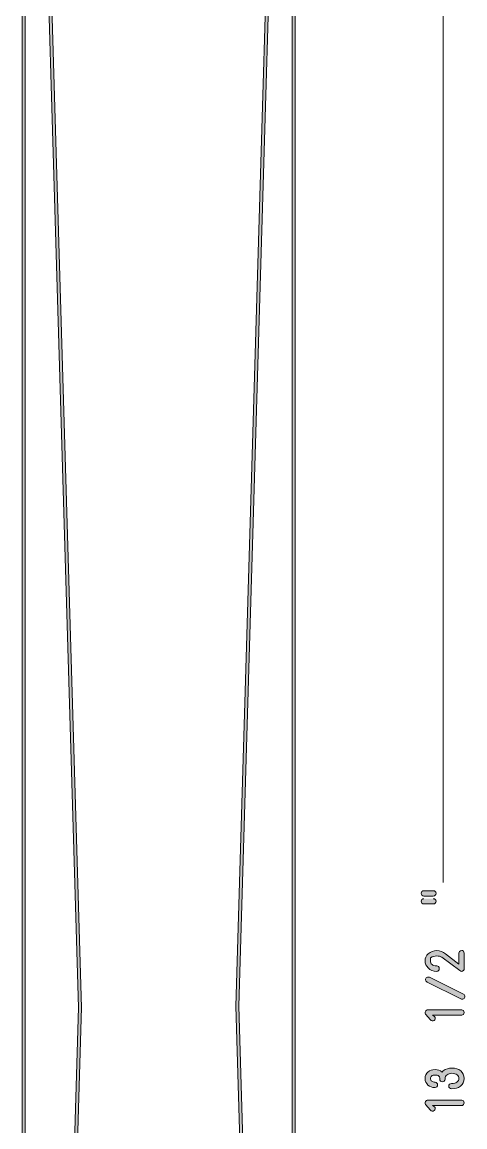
# Model space of a CAD drawing. Header units: inches. Extents: x -1525 to 612, y 0 to 1008.
# Drawn here: x -475.5 to -368.7, y 474.9 to 741.4 of the extents above; entities that cross this region are included whole.
import ezdxf

# ---------------------------------------------------------------- set-up
doc = ezdxf.new("R2010")
doc.units = ezdxf.units.IN
doc.header["$MEASUREMENT"] = 0
doc.layers.add('Layer 1', color=7, linetype='Continuous', lineweight=0)

# ---------------------------------------------------------------- blocks, each defined once
blk = doc.blocks.new('Block_2')
at = {"layer": 'Layer 1', "true_color": 0x000000, "transparency": 33554687}
h = blk.add_hatch(color=18, dxfattribs=at)
h.dxf.hatch_style = 2
h.paths.add_polyline_path([(-475.52, 45.12), (-474.8, 45.06), (-461.18, 503.7), (-474.8, 962.4), (-475.52, 962.34), (-461.9, 503.7), (-475.52, 45.12)])
h = blk.add_hatch(color=18, dxfattribs=at)
h.dxf.hatch_style = 2
h.paths.add_polyline_path([(-475.52, 45.06), (-474.8, 45.06), (-474.8, 962.34), (-475.52, 962.34)])
h = blk.add_hatch(color=18, dxfattribs=at)
h.dxf.hatch_style = 2
h.paths.add_polyline_path([(-409.64, 962.64), (-410.36, 962.7), (-423.92, 504), (-410.36, 45.36), (-409.64, 45.36), (-423.2, 504), (-409.64, 962.64)])
h = blk.add_hatch(color=18, dxfattribs=at)
h.dxf.hatch_style = 2
h.paths.add_polyline_path([(-410.36, 45.36), (-409.64, 45.36), (-409.64, 962.64), (-410.36, 962.64)])
h = blk.add_hatch(color=18, dxfattribs=at)
h.dxf.hatch_style = 2
edge = h.paths.add_edge_path()
edge.add_spline(control_points=[(-378.14, 480.3), (-378.26, 480.42), (-378.26, 480.54), (-378.26, 480.66), (-378.26, 480.78), (-378.26, 480.84), (-378.2, 480.96), (-378.08, 481.2), (-377.9, 481.32), (-377.6, 481.32), (-377.6, 481.32), (-369.44, 481.32), (-369.44, 481.32), (-369.26, 481.32), (-369.14, 481.26), (-369.02, 481.14), (-368.9, 481.02), (-368.84, 480.84), (-368.84, 480.66), (-368.84, 480.48), (-368.9, 480.36), (-369.02, 480.24), (-369.14, 480.06), (-369.26, 480), (-369.44, 480), (-369.44, 480), (-376.46, 480), (-376.46, 480), (-376.46, 480), (-375.98, 479.7), (-375.98, 479.7), (-375.86, 479.58), (-375.86, 479.46), (-375.86, 479.34), (-375.86, 479.28), (-375.86, 479.22), (-375.86, 479.16), (-375.86, 479.04), (-375.98, 478.86), (-376.1, 478.8), (-376.22, 478.68), (-376.34, 478.68), (-376.52, 478.68), (-376.52, 478.68), (-376.58, 478.68), (-376.58, 478.68), (-376.76, 478.68), (-376.88, 478.8), (-377, 478.92), (-377, 478.92), (-378.14, 480.3), (-378.14, 480.3)], knot_values=[0, 0, 0, 0, 1, 1, 1, 2, 2, 2, 3, 3, 3, 4, 4, 4, 5, 5, 5, 6, 6, 6, 7, 7, 7, 8, 8, 8, 9, 9, 9, 10, 10, 10, 11, 11, 11, 12, 12, 12, 13, 13, 13, 14, 14, 14, 15, 15, 15, 16, 16, 16, 17, 17, 17, 17], degree=3, periodic=0)
edge = h.paths.add_edge_path()
edge.add_spline(control_points=[(-374.12, 488.04), (-374.12, 488.16), (-374, 488.28), (-373.88, 488.4), (-373.28, 488.82), (-372.56, 489.06), (-371.78, 489.06), (-370.94, 489.06), (-370.22, 488.82), (-369.68, 488.4), (-369.14, 487.92), (-368.84, 487.32), (-368.84, 486.54), (-368.84, 485.76), (-369.14, 485.16), (-369.74, 484.68), (-370.28, 484.26), (-371, 484.08), (-371.9, 484.08), (-372.08, 484.08), (-372.2, 484.14), (-372.38, 484.26), (-372.5, 484.38), (-372.56, 484.5), (-372.56, 484.68), (-372.56, 484.86), (-372.5, 485.04), (-372.38, 485.16), (-372.2, 485.28), (-372.08, 485.34), (-371.9, 485.34), (-371.3, 485.34), (-370.88, 485.46), (-370.58, 485.7), (-370.28, 485.94), (-370.1, 486.24), (-370.1, 486.54), (-370.1, 486.9), (-370.28, 487.2), (-370.52, 487.44), (-370.82, 487.68), (-371.24, 487.8), (-371.78, 487.8), (-372.26, 487.8), (-372.68, 487.68), (-372.98, 487.44), (-373.28, 487.2), (-373.46, 486.9), (-373.46, 486.54), (-373.46, 486.54), (-373.46, 486.36), (-373.46, 486.36), (-373.46, 486.18), (-373.52, 486.06), (-373.64, 485.94), (-373.76, 485.82), (-373.94, 485.76), (-374.06, 485.76), (-374.24, 485.76), (-374.42, 485.82), (-374.54, 485.94), (-374.66, 486.06), (-374.72, 486.18), (-374.72, 486.36), (-374.72, 486.36), (-374.72, 486.66), (-374.72, 486.66), (-374.72, 486.84), (-374.84, 487.02), (-374.96, 487.14), (-375.2, 487.32), (-375.5, 487.38), (-375.86, 487.38), (-376.22, 487.38), (-376.52, 487.32), (-376.7, 487.14), (-376.88, 487.02), (-377, 486.78), (-377, 486.54), (-377, 486.3), (-376.88, 486.06), (-376.64, 485.88), (-376.52, 485.76), (-376.22, 485.64), (-375.86, 485.64), (-375.68, 485.64), (-375.56, 485.58), (-375.44, 485.46), (-375.32, 485.34), (-375.26, 485.22), (-375.26, 485.04), (-375.26, 484.86), (-375.32, 484.68), (-375.44, 484.56), (-375.56, 484.44), (-375.68, 484.38), (-375.86, 484.38), (-376.58, 484.38), (-377.12, 484.56), (-377.6, 484.98), (-378.02, 485.4), (-378.26, 485.94), (-378.26, 486.54), (-378.26, 487.2), (-378.02, 487.74), (-377.6, 488.1), (-377.12, 488.52), (-376.58, 488.7), (-375.86, 488.7), (-375.2, 488.7), (-374.6, 488.52), (-374.18, 488.1), (-374.12, 488.1), (-374.06, 488.04), (-374.12, 488.04)], knot_values=[0, 0, 0, 0, 1, 1, 1, 2, 2, 2, 3, 3, 3, 4, 4, 4, 5, 5, 5, 6, 6, 6, 7, 7, 7, 8, 8, 8, 9, 9, 9, 10, 10, 10, 11, 11, 11, 12, 12, 12, 13, 13, 13, 14, 14, 14, 15, 15, 15, 16, 16, 16, 17, 17, 17, 18, 18, 18, 19, 19, 19, 20, 20, 20, 21, 21, 21, 22, 22, 22, 23, 23, 23, 24, 24, 24, 25, 25, 25, 26, 26, 26, 27, 27, 27, 28, 28, 28, 29, 29, 29, 30, 30, 30, 31, 31, 31, 32, 32, 32, 33, 33, 33, 34, 34, 34, 35, 35, 35, 36, 36, 36, 37, 37, 37, 38, 38, 38, 38], degree=3, periodic=0)
edge = h.paths.add_edge_path()
edge.add_spline(control_points=[(-378.14, 502.08), (-378.26, 502.2), (-378.26, 502.32), (-378.26, 502.44), (-378.26, 502.56), (-378.26, 502.62), (-378.2, 502.74), (-378.08, 502.98), (-377.9, 503.1), (-377.6, 503.1), (-377.6, 503.1), (-369.44, 503.1), (-369.44, 503.1), (-369.26, 503.1), (-369.14, 503.04), (-369.02, 502.92), (-368.9, 502.8), (-368.84, 502.62), (-368.84, 502.44), (-368.84, 502.26), (-368.9, 502.14), (-369.02, 502.02), (-369.14, 501.9), (-369.26, 501.84), (-369.44, 501.84), (-369.44, 501.84), (-376.46, 501.84), (-376.46, 501.84), (-376.46, 501.84), (-375.98, 501.48), (-375.98, 501.48), (-375.86, 501.36), (-375.86, 501.24), (-375.86, 501.12), (-375.86, 501.06), (-375.86, 501), (-375.86, 500.94), (-375.86, 500.82), (-375.98, 500.64), (-376.1, 500.58), (-376.22, 500.52), (-376.34, 500.46), (-376.52, 500.46), (-376.52, 500.46), (-376.58, 500.46), (-376.58, 500.46), (-376.76, 500.46), (-376.88, 500.58), (-377, 500.7), (-377, 500.7), (-378.14, 502.08), (-378.14, 502.08)], knot_values=[0, 0, 0, 0, 1, 1, 1, 2, 2, 2, 3, 3, 3, 4, 4, 4, 5, 5, 5, 6, 6, 6, 7, 7, 7, 8, 8, 8, 9, 9, 9, 10, 10, 10, 11, 11, 11, 12, 12, 12, 13, 13, 13, 14, 14, 14, 15, 15, 15, 16, 16, 16, 17, 17, 17, 17], degree=3, periodic=0)
edge = h.paths.add_edge_path()
edge.add_spline(control_points=[(-377.78, 509.82), (-378.02, 509.94), (-378.14, 510.12), (-378.14, 510.36), (-378.14, 510.48), (-378.14, 510.6), (-378.08, 510.66), (-377.96, 510.9), (-377.78, 511.02), (-377.48, 511.02), (-377.42, 511.02), (-377.3, 511.02), (-377.24, 510.96), (-377.24, 510.96), (-369.02, 506.88), (-369.02, 506.88), (-368.78, 506.76), (-368.66, 506.58), (-368.66, 506.28), (-368.66, 506.22), (-368.72, 506.1), (-368.72, 506.04), (-368.84, 505.8), (-369.08, 505.68), (-369.32, 505.68), (-369.44, 505.68), (-369.5, 505.68), (-369.62, 505.74), (-369.62, 505.74), (-377.78, 509.82), (-377.78, 509.82)], knot_values=[0, 0, 0, 0, 1, 1, 1, 2, 2, 2, 3, 3, 3, 4, 4, 4, 5, 5, 5, 6, 6, 6, 7, 7, 7, 8, 8, 8, 9, 9, 9, 10, 10, 10, 10], degree=3, periodic=0)
edge = h.paths.add_edge_path()
edge.add_spline(control_points=[(-370.1, 514.14), (-370.1, 514.14), (-370.1, 516.78), (-370.1, 516.78), (-370.1, 516.96), (-370.04, 517.14), (-369.98, 517.2), (-369.8, 517.38), (-369.62, 517.44), (-369.44, 517.44), (-369.26, 517.44), (-369.14, 517.38), (-369.02, 517.26), (-368.9, 517.14), (-368.84, 516.96), (-368.84, 516.78), (-368.84, 516.78), (-368.84, 513.06), (-368.84, 513.06), (-368.84, 512.94), (-368.84, 512.82), (-368.96, 512.64), (-369.08, 512.52), (-369.2, 512.46), (-369.38, 512.4), (-369.38, 512.4), (-369.44, 512.4), (-369.44, 512.4), (-369.62, 512.4), (-369.74, 512.46), (-369.86, 512.58), (-369.86, 512.58), (-374.24, 515.82), (-374.24, 515.82), (-374.54, 516), (-374.96, 516.12), (-375.44, 516.12), (-375.92, 516.12), (-376.4, 516), (-376.94, 515.64), (-376.94, 515.46), (-377, 515.22), (-377, 514.92), (-377, 514.62), (-376.88, 514.32), (-376.58, 514.02), (-376.34, 513.78), (-375.98, 513.72), (-375.44, 513.72), (-375.26, 513.72), (-375.14, 513.66), (-375.02, 513.54), (-374.9, 513.42), (-374.84, 513.24), (-374.84, 513.06), (-374.84, 512.88), (-374.9, 512.7), (-375.02, 512.58), (-375.14, 512.46), (-375.26, 512.4), (-375.44, 512.4), (-376.34, 512.4), (-377, 512.7), (-377.54, 513.24), (-378.02, 513.72), (-378.26, 514.26), (-378.26, 514.92), (-378.26, 515.58), (-378.02, 516.18), (-377.54, 516.66), (-376.94, 517.14), (-376.28, 517.44), (-375.44, 517.44), (-374.66, 517.44), (-374, 517.14), (-373.34, 516.66), (-373.34, 516.66), (-370.1, 514.14), (-370.1, 514.14)], knot_values=[0, 0, 0, 0, 1, 1, 1, 2, 2, 2, 3, 3, 3, 4, 4, 4, 5, 5, 5, 6, 6, 6, 7, 7, 7, 8, 8, 8, 9, 9, 9, 10, 10, 10, 11, 11, 11, 12, 12, 12, 13, 13, 13, 14, 14, 14, 15, 15, 15, 16, 16, 16, 17, 17, 17, 18, 18, 18, 19, 19, 19, 20, 20, 20, 21, 21, 21, 22, 22, 22, 23, 23, 23, 24, 24, 24, 25, 25, 25, 26, 26, 26, 26], degree=3, periodic=0)
edge = h.paths.add_edge_path()
edge.add_spline(control_points=[(-376.28, 531.84), (-376.1, 531.84), (-375.92, 531.78), (-375.8, 531.66), (-375.68, 531.54), (-375.62, 531.42), (-375.62, 531.24), (-375.62, 531.06), (-375.68, 530.88), (-375.8, 530.76), (-375.92, 530.64), (-376.1, 530.58), (-376.28, 530.58), (-376.28, 530.58), (-378.56, 530.58), (-378.56, 530.58), (-378.74, 530.58), (-378.92, 530.64), (-379.04, 530.76), (-379.16, 530.88), (-379.22, 531.06), (-379.22, 531.24), (-379.22, 531.42), (-379.16, 531.54), (-379.04, 531.66), (-378.92, 531.78), (-378.74, 531.84), (-378.56, 531.84), (-378.56, 531.84), (-376.28, 531.84), (-376.28, 531.84)], knot_values=[0, 0, 0, 0, 1, 1, 1, 2, 2, 2, 3, 3, 3, 4, 4, 4, 5, 5, 5, 6, 6, 6, 7, 7, 7, 8, 8, 8, 9, 9, 9, 10, 10, 10, 10], degree=3, periodic=0)
edge = h.paths.add_edge_path()
edge.add_spline(control_points=[(-376.28, 529.92), (-376.1, 529.92), (-375.92, 529.86), (-375.8, 529.74), (-375.68, 529.62), (-375.62, 529.5), (-375.62, 529.32), (-375.62, 529.14), (-375.68, 528.96), (-375.8, 528.84), (-375.92, 528.72), (-376.1, 528.66), (-376.28, 528.66), (-376.28, 528.66), (-378.56, 528.66), (-378.56, 528.66), (-378.74, 528.66), (-378.92, 528.72), (-379.04, 528.84), (-379.16, 528.96), (-379.22, 529.14), (-379.22, 529.32), (-379.22, 529.5), (-379.16, 529.62), (-379.04, 529.74), (-378.92, 529.86), (-378.74, 529.92), (-378.56, 529.92)], knot_values=[0, 0, 0, 0, 1, 1, 1, 2, 2, 2, 3, 3, 3, 4, 4, 4, 5, 5, 5, 6, 6, 6, 7, 7, 7, 8, 8, 8, 9, 9, 9, 9], degree=3, periodic=0)
edge.add_line((-378.56, 529.92), (-376.28, 529.92))
at = {"layer": 'Layer 1', "color": 18, "lineweight": 9, "true_color": 0x000000}
blk.add_line((-373.88, 980.82), (-373.88, 533.82), dxfattribs=at)
at = {"layer": 'Layer 1'}
for points in [[(-475.52, 45.12), (-474.8, 45.06), (-461.18, 503.7), (-474.8, 962.4), (-475.52, 962.34), (-461.9, 503.7), (-475.52, 45.12)], [(-409.64, 962.64), (-410.36, 962.7), (-423.92, 504), (-410.36, 45.36), (-409.64, 45.36), (-423.2, 504), (-409.64, 962.64)]]:
    blk.add_lwpolyline(points, dxfattribs=at)
at = {"layer": 'Layer 1', "color": 18, "lineweight": 9, "true_color": 0x000000}
for points in [[(-475.52, 45.12), (-474.8, 45.06), (-461.18, 503.7), (-474.8, 962.4), (-475.52, 962.34), (-461.9, 503.7), (-475.52, 45.12)], [(-409.64, 962.64), (-410.36, 962.7), (-423.92, 504), (-410.36, 45.36), (-409.64, 45.36), (-423.2, 504), (-409.64, 962.64)]]:
    blk.add_lwpolyline(points, dxfattribs=at)
at = {"layer": 'Layer 1'}
for points in [[(-475.52, 45.06), (-474.8, 45.06), (-474.8, 962.34), (-475.52, 962.34)], [(-410.36, 45.36), (-409.64, 45.36), (-409.64, 962.64), (-410.36, 962.64)]]:
    blk.add_lwpolyline(points, close=True, dxfattribs=at)
at = {"layer": 'Layer 1', "color": 18, "lineweight": 9, "true_color": 0x000000}
for points in [[(-475.52, 45.06), (-474.8, 45.06), (-474.8, 962.34), (-475.52, 962.34)], [(-409.64, 962.64), (-410.36, 962.64), (-410.36, 45.36), (-409.64, 45.36)]]:
    blk.add_lwpolyline(points, close=True, dxfattribs=at)
at = {"layer": 'Layer 1'}
for points, knots in [([(-376.28, 531.84), (-376.1, 531.84), (-375.92, 531.78), (-375.8, 531.66), (-375.68, 531.54), (-375.62, 531.42), (-375.62, 531.24), (-375.62, 531.06), (-375.68, 530.88), (-375.8, 530.76), (-375.92, 530.64), (-376.1, 530.58), (-376.28, 530.58), (-376.28, 530.58), (-378.56, 530.58), (-378.56, 530.58), (-378.74, 530.58), (-378.92, 530.64), (-379.04, 530.76), (-379.16, 530.88), (-379.22, 531.06), (-379.22, 531.24), (-379.22, 531.42), (-379.16, 531.54), (-379.04, 531.66), (-378.92, 531.78), (-378.74, 531.84), (-378.56, 531.84), (-378.56, 531.84), (-376.28, 531.84), (-376.28, 531.84)], [0, 0, 0, 0, 1, 1, 1, 2, 2, 2, 3, 3, 3, 4, 4, 4, 5, 5, 5, 6, 6, 6, 7, 7, 7, 8, 8, 8, 9, 9, 9, 10, 10, 10, 10]), ([(-376.28, 529.92), (-376.1, 529.92), (-375.92, 529.86), (-375.8, 529.74), (-375.68, 529.62), (-375.62, 529.5), (-375.62, 529.32), (-375.62, 529.14), (-375.68, 528.96), (-375.8, 528.84), (-375.92, 528.72), (-376.1, 528.66), (-376.28, 528.66), (-376.28, 528.66), (-378.56, 528.66), (-378.56, 528.66), (-378.74, 528.66), (-378.92, 528.72), (-379.04, 528.84), (-379.16, 528.96), (-379.22, 529.14), (-379.22, 529.32), (-379.22, 529.5), (-379.16, 529.62), (-379.04, 529.74), (-378.92, 529.86), (-378.74, 529.92), (-378.56, 529.92)], [0, 0, 0, 0, 1, 1, 1, 2, 2, 2, 3, 3, 3, 4, 4, 4, 5, 5, 5, 6, 6, 6, 7, 7, 7, 8, 8, 8, 9, 9, 9, 9]), ([(-370.1, 514.14), (-370.1, 514.14), (-370.1, 516.78), (-370.1, 516.78), (-370.1, 516.96), (-370.04, 517.14), (-369.98, 517.2), (-369.8, 517.38), (-369.62, 517.44), (-369.44, 517.44), (-369.26, 517.44), (-369.14, 517.38), (-369.02, 517.26), (-368.9, 517.14), (-368.84, 516.96), (-368.84, 516.78), (-368.84, 516.78), (-368.84, 513.06), (-368.84, 513.06), (-368.84, 512.94), (-368.84, 512.82), (-368.96, 512.64), (-369.08, 512.52), (-369.2, 512.46), (-369.38, 512.4), (-369.38, 512.4), (-369.44, 512.4), (-369.44, 512.4), (-369.62, 512.4), (-369.74, 512.46), (-369.86, 512.58), (-369.86, 512.58), (-374.24, 515.82), (-374.24, 515.82), (-374.54, 516), (-374.96, 516.12), (-375.44, 516.12), (-375.92, 516.12), (-376.4, 516), (-376.94, 515.64), (-376.94, 515.46), (-377, 515.22), (-377, 514.92), (-377, 514.62), (-376.88, 514.32), (-376.58, 514.02), (-376.34, 513.78), (-375.98, 513.72), (-375.44, 513.72), (-375.26, 513.72), (-375.14, 513.66), (-375.02, 513.54), (-374.9, 513.42), (-374.84, 513.24), (-374.84, 513.06), (-374.84, 512.88), (-374.9, 512.7), (-375.02, 512.58), (-375.14, 512.46), (-375.26, 512.4), (-375.44, 512.4), (-376.34, 512.4), (-377, 512.7), (-377.54, 513.24), (-378.02, 513.72), (-378.26, 514.26), (-378.26, 514.92), (-378.26, 515.58), (-378.02, 516.18), (-377.54, 516.66), (-376.94, 517.14), (-376.28, 517.44), (-375.44, 517.44), (-374.66, 517.44), (-374, 517.14), (-373.34, 516.66), (-373.34, 516.66), (-370.1, 514.14), (-370.1, 514.14)], [0, 0, 0, 0, 1, 1, 1, 2, 2, 2, 3, 3, 3, 4, 4, 4, 5, 5, 5, 6, 6, 6, 7, 7, 7, 8, 8, 8, 9, 9, 9, 10, 10, 10, 11, 11, 11, 12, 12, 12, 13, 13, 13, 14, 14, 14, 15, 15, 15, 16, 16, 16, 17, 17, 17, 18, 18, 18, 19, 19, 19, 20, 20, 20, 21, 21, 21, 22, 22, 22, 23, 23, 23, 24, 24, 24, 25, 25, 25, 26, 26, 26, 26]), ([(-377.78, 509.82), (-378.02, 509.94), (-378.14, 510.12), (-378.14, 510.36), (-378.14, 510.48), (-378.14, 510.6), (-378.08, 510.66), (-377.96, 510.9), (-377.78, 511.02), (-377.48, 511.02), (-377.42, 511.02), (-377.3, 511.02), (-377.24, 510.96), (-377.24, 510.96), (-369.02, 506.88), (-369.02, 506.88), (-368.78, 506.76), (-368.66, 506.58), (-368.66, 506.28), (-368.66, 506.22), (-368.72, 506.1), (-368.72, 506.04), (-368.84, 505.8), (-369.08, 505.68), (-369.32, 505.68), (-369.44, 505.68), (-369.5, 505.68), (-369.62, 505.74), (-369.62, 505.74), (-377.78, 509.82), (-377.78, 509.82)], [0, 0, 0, 0, 1, 1, 1, 2, 2, 2, 3, 3, 3, 4, 4, 4, 5, 5, 5, 6, 6, 6, 7, 7, 7, 8, 8, 8, 9, 9, 9, 10, 10, 10, 10]), ([(-378.14, 502.08), (-378.26, 502.2), (-378.26, 502.32), (-378.26, 502.44), (-378.26, 502.56), (-378.26, 502.62), (-378.2, 502.74), (-378.08, 502.98), (-377.9, 503.1), (-377.6, 503.1), (-377.6, 503.1), (-369.44, 503.1), (-369.44, 503.1), (-369.26, 503.1), (-369.14, 503.04), (-369.02, 502.92), (-368.9, 502.8), (-368.84, 502.62), (-368.84, 502.44), (-368.84, 502.26), (-368.9, 502.14), (-369.02, 502.02), (-369.14, 501.9), (-369.26, 501.84), (-369.44, 501.84), (-369.44, 501.84), (-376.46, 501.84), (-376.46, 501.84), (-376.46, 501.84), (-375.98, 501.48), (-375.98, 501.48), (-375.86, 501.36), (-375.86, 501.24), (-375.86, 501.12), (-375.86, 501.06), (-375.86, 501), (-375.86, 500.94), (-375.86, 500.82), (-375.98, 500.64), (-376.1, 500.58), (-376.22, 500.52), (-376.34, 500.46), (-376.52, 500.46), (-376.52, 500.46), (-376.58, 500.46), (-376.58, 500.46), (-376.76, 500.46), (-376.88, 500.58), (-377, 500.7), (-377, 500.7), (-378.14, 502.08), (-378.14, 502.08)], [0, 0, 0, 0, 1, 1, 1, 2, 2, 2, 3, 3, 3, 4, 4, 4, 5, 5, 5, 6, 6, 6, 7, 7, 7, 8, 8, 8, 9, 9, 9, 10, 10, 10, 11, 11, 11, 12, 12, 12, 13, 13, 13, 14, 14, 14, 15, 15, 15, 16, 16, 16, 17, 17, 17, 17]), ([(-374.12, 488.04), (-374.12, 488.16), (-374, 488.28), (-373.88, 488.4), (-373.28, 488.82), (-372.56, 489.06), (-371.78, 489.06), (-370.94, 489.06), (-370.22, 488.82), (-369.68, 488.4), (-369.14, 487.92), (-368.84, 487.32), (-368.84, 486.54), (-368.84, 485.76), (-369.14, 485.16), (-369.74, 484.68), (-370.28, 484.26), (-371, 484.08), (-371.9, 484.08), (-372.08, 484.08), (-372.2, 484.14), (-372.38, 484.26), (-372.5, 484.38), (-372.56, 484.5), (-372.56, 484.68), (-372.56, 484.86), (-372.5, 485.04), (-372.38, 485.16), (-372.2, 485.28), (-372.08, 485.34), (-371.9, 485.34), (-371.3, 485.34), (-370.88, 485.46), (-370.58, 485.7), (-370.28, 485.94), (-370.1, 486.24), (-370.1, 486.54), (-370.1, 486.9), (-370.28, 487.2), (-370.52, 487.44), (-370.82, 487.68), (-371.24, 487.8), (-371.78, 487.8), (-372.26, 487.8), (-372.68, 487.68), (-372.98, 487.44), (-373.28, 487.2), (-373.46, 486.9), (-373.46, 486.54), (-373.46, 486.54), (-373.46, 486.36), (-373.46, 486.36), (-373.46, 486.18), (-373.52, 486.06), (-373.64, 485.94), (-373.76, 485.82), (-373.94, 485.76), (-374.06, 485.76), (-374.24, 485.76), (-374.42, 485.82), (-374.54, 485.94), (-374.66, 486.06), (-374.72, 486.18), (-374.72, 486.36), (-374.72, 486.36), (-374.72, 486.66), (-374.72, 486.66), (-374.72, 486.84), (-374.84, 487.02), (-374.96, 487.14), (-375.2, 487.32), (-375.5, 487.38), (-375.86, 487.38), (-376.22, 487.38), (-376.52, 487.32), (-376.7, 487.14), (-376.88, 487.02), (-377, 486.78), (-377, 486.54), (-377, 486.3), (-376.88, 486.06), (-376.64, 485.88), (-376.52, 485.76), (-376.22, 485.64), (-375.86, 485.64), (-375.68, 485.64), (-375.56, 485.58), (-375.44, 485.46), (-375.32, 485.34), (-375.26, 485.22), (-375.26, 485.04), (-375.26, 484.86), (-375.32, 484.68), (-375.44, 484.56), (-375.56, 484.44), (-375.68, 484.38), (-375.86, 484.38), (-376.58, 484.38), (-377.12, 484.56), (-377.6, 484.98), (-378.02, 485.4), (-378.26, 485.94), (-378.26, 486.54), (-378.26, 487.2), (-378.02, 487.74), (-377.6, 488.1), (-377.12, 488.52), (-376.58, 488.7), (-375.86, 488.7), (-375.2, 488.7), (-374.6, 488.52), (-374.18, 488.1), (-374.12, 488.1), (-374.06, 488.04), (-374.12, 488.04)], [0, 0, 0, 0, 1, 1, 1, 2, 2, 2, 3, 3, 3, 4, 4, 4, 5, 5, 5, 6, 6, 6, 7, 7, 7, 8, 8, 8, 9, 9, 9, 10, 10, 10, 11, 11, 11, 12, 12, 12, 13, 13, 13, 14, 14, 14, 15, 15, 15, 16, 16, 16, 17, 17, 17, 18, 18, 18, 19, 19, 19, 20, 20, 20, 21, 21, 21, 22, 22, 22, 23, 23, 23, 24, 24, 24, 25, 25, 25, 26, 26, 26, 27, 27, 27, 28, 28, 28, 29, 29, 29, 30, 30, 30, 31, 31, 31, 32, 32, 32, 33, 33, 33, 34, 34, 34, 35, 35, 35, 36, 36, 36, 37, 37, 37, 38, 38, 38, 38]), ([(-378.14, 480.3), (-378.26, 480.42), (-378.26, 480.54), (-378.26, 480.66), (-378.26, 480.78), (-378.26, 480.84), (-378.2, 480.96), (-378.08, 481.2), (-377.9, 481.32), (-377.6, 481.32), (-377.6, 481.32), (-369.44, 481.32), (-369.44, 481.32), (-369.26, 481.32), (-369.14, 481.26), (-369.02, 481.14), (-368.9, 481.02), (-368.84, 480.84), (-368.84, 480.66), (-368.84, 480.48), (-368.9, 480.36), (-369.02, 480.24), (-369.14, 480.06), (-369.26, 480), (-369.44, 480), (-369.44, 480), (-376.46, 480), (-376.46, 480), (-376.46, 480), (-375.98, 479.7), (-375.98, 479.7), (-375.86, 479.58), (-375.86, 479.46), (-375.86, 479.34), (-375.86, 479.28), (-375.86, 479.22), (-375.86, 479.16), (-375.86, 479.04), (-375.98, 478.86), (-376.1, 478.8), (-376.22, 478.68), (-376.34, 478.68), (-376.52, 478.68), (-376.52, 478.68), (-376.58, 478.68), (-376.58, 478.68), (-376.76, 478.68), (-376.88, 478.8), (-377, 478.92), (-377, 478.92), (-378.14, 480.3), (-378.14, 480.3)], [0, 0, 0, 0, 1, 1, 1, 2, 2, 2, 3, 3, 3, 4, 4, 4, 5, 5, 5, 6, 6, 6, 7, 7, 7, 8, 8, 8, 9, 9, 9, 10, 10, 10, 11, 11, 11, 12, 12, 12, 13, 13, 13, 14, 14, 14, 15, 15, 15, 16, 16, 16, 17, 17, 17, 17])]:
    blk.add_open_spline(points, degree=3, knots=knots, dxfattribs=at)
blk = doc.blocks.new('Block_1')
at = {"layer": 'Layer 1'}
blk.add_blockref('Block_2', (0, 0), dxfattribs=at)

msp = doc.modelspace()

# ---------------------------------------------------------------- block references
at = {"layer": 'Layer 1'}
msp.add_blockref('Block_1', (0, 0), dxfattribs=at)

doc.saveas('drawing.dxf')
